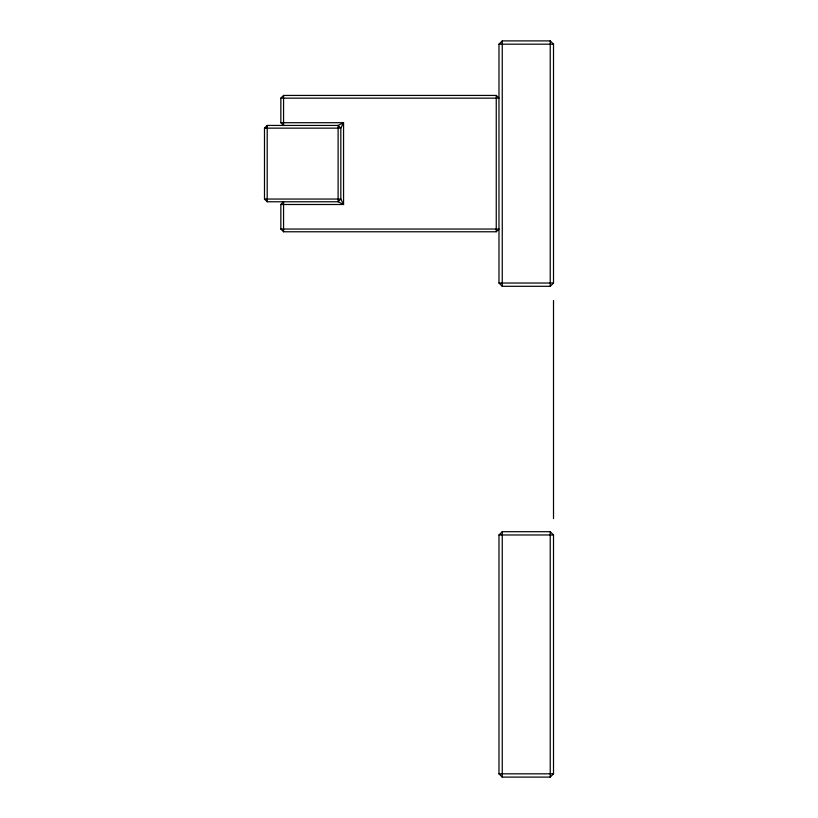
<?xml version="1.0" encoding="UTF-8"?>
<svg xmlns="http://www.w3.org/2000/svg" width="818" height="818" viewBox="0 0 818 818"><rect width="100%" height="100%" fill="white"/><g stroke="black" fill="none" stroke-linecap="round" stroke-linejoin="round"><path stroke-width="1.23" d="M280.85 98.16L283.57 95.43L496.25 95.43L498.98 98.16L280.85 98.16L280.85 122.7L283.57 125.43L283.57 95.43M280.85 122.7L343.56 122.7L340.83 128.15L340.83 199.05L343.56 204.5L338.11 201.77L267.21 201.77L264.49 199.05L264.49 128.15L267.21 125.43L338.11 125.43L343.56 122.7L343.56 204.5L280.85 204.5L280.85 229.04L283.57 231.77L496.25 231.77L498.98 229.04L280.85 229.04M280.85 204.5L283.57 201.77L283.57 231.77M498.98 44.172L502.252 40.9L550.238 40.9L553.51 44.172L553.51 283.028L550.238 286.3L502.252 286.3L498.98 283.028L498.98 44.172L553.51 44.172M498.98 534.972L502.252 531.7L550.238 531.7L553.51 534.972L553.51 773.828L550.238 777.1L502.252 777.1L498.98 773.828L498.98 534.972L553.51 534.972M264.49 128.15L340.83 128.15L338.11 125.43L338.11 201.77L340.83 199.05L264.49 199.05M498.98 283.028L553.51 283.028M498.98 773.828L553.51 773.828M553.51 300.482L553.51 518.612M550.238 40.9L550.238 286.3M550.238 531.7L550.238 777.1M502.252 40.9L502.252 286.3M502.252 531.7L502.252 777.1M496.25 95.43L496.25 231.77M267.21 125.43L267.21 201.77"/></g></svg>
